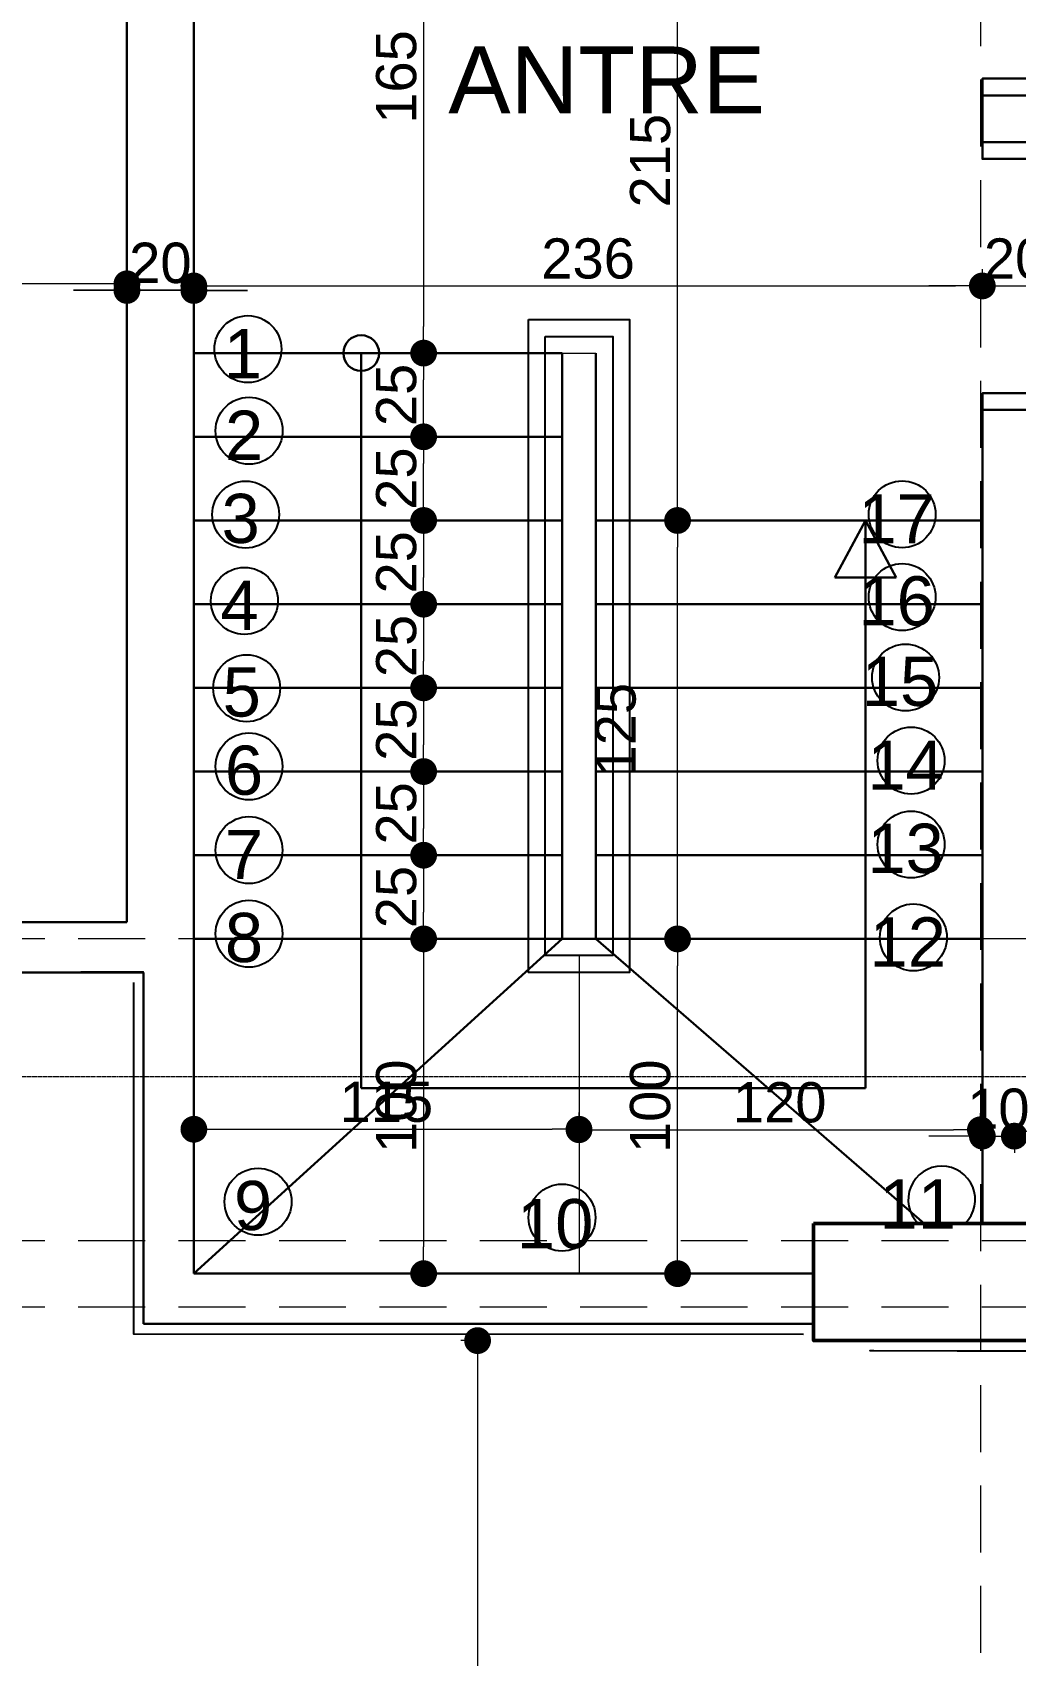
# Model space of a CAD drawing. Header units: millimetres. Extents: x 38129 to 72024, y -56282 to 16512.
# Drawn here: x 57965.1 to 58258.9, y -44874.5 to -44389.6 of the extents above; entities that cross this region are included whole.
import ezdxf

# ---------------------------------------------------------------- set-up
doc = ezdxf.new("R2010")
doc.units = ezdxf.units.MM
doc.linetypes.add('HIDDEN', pattern=[0.375, 0.25, -0.125])
for name, color, linetype, lineweight in [('AKS', 55, 'HIDDEN', 0), ('COLUMN4', 3, 'Continuous', 50), ('DIŞÖLÇÜ', 37, 'Continuous', 0), ('DUVAR', 255, 'Continuous', 30), ('KAPI', 4, 'Continuous', 30), ('M', 210, 'Continuous', 30), ('mahal', 7, 'Continuous', 5), ('pencere+KAPI', 1, 'Continuous', 0), ('ölçü İÇ', 31, 'Continuous', 0)]:
    doc.layers.add(name, color=color, linetype=linetype, lineweight=lineweight)
for name, color, linetype in [('HIDDEN', 1, 'HIDDEN'), ('sıva', 41, 'Continuous'), ('tefriş', 42, 'Continuous')]:
    doc.layers.add(name, color=color, linetype=linetype)
doc.styles.add('icdisolcu_yazi', font='arial.ttf')
doc.styles.get("Standard").update_dxf_attribs({"font": 'arial.ttf'})
doc.dimstyles.new('İç Ölçü', dxfattribs={"dimtxt": 12, "dimasz": 8, "dimexe": 5, "dimexo": 0, "dimgap": 2, "dimtad": 1, "dimdec": 0, "dimzin": 12, "dimdsep": 46, "dimtxsty": 'icdisolcu_yazi', "dimblk": 'DOT', "dimcen": 8, "dimdle": 5, "dimclrd": 256, "dimclre": 256, "dimclrt": 7, "dimadec": 0, "dimazin": 3, "dimtfac": 1, "dimtdec": 0, "dimtix": 1, "dimtmove": 2, "dimatfit": 3, "dimldrblk": 'DOT', "dimfxl": 0, "dimtolj": 1, "dimtzin": 0, "dimlwd": -1, "dimlwe": -1, "dimarcsym": 0})

# ---------------------------------------------------------------- blocks, each defined once
blk = doc.blocks.new('_Dot')
at = {"color": 0, "lineweight": -2}
blk.add_line((-0.5, 0), (-1, 0), dxfattribs=at)
at = {"color": 0, "lineweight": 30, "const_width": 0.5}
blk.add_lwpolyline([(-0.25, 0, 1), (0.25, 0, 1)], format="xyb", close=True, dxfattribs=at)
blk = doc.blocks.new('*D2270')
at = {"layer": 'Defpoints', "color": 0, "lineweight": 120, "transparency": 16777216}
for p in [(57993.38, -44404.61), (57993.38, -44466.73), (58013.38, -44466.73)]:
    blk.add_point(p, dxfattribs=at)
at = {"layer": 'ölçü İÇ', "transparency": 16777216}
for p, q in [((57993.38, -44461.73), (57993.38, -44471.73)), ((58013.38, -44466.73), (58013.38, -44461.73))]:
    blk.add_line(p, q, dxfattribs=at)
at = {"layer": 'ölçü İÇ', "linetype": 'Continuous', "transparency": 16777216}
for p, q in [((57985.38, -44466.73), (57977.38, -44466.73)), ((58013.38, -44466.73), (57993.38, -44466.73)), ((58021.38, -44466.73), (58029.38, -44466.73))]:
    blk.add_line(p, q, dxfattribs=at)
at = {"layer": 'ölçü İÇ', "transparency": 16777216, "xscale": 8, "yscale": 8, "zscale": 8}
blk.add_blockref('_Dot', (57993.38, -44466.73), dxfattribs=at)
at = {"layer": 'ölçü İÇ', "transparency": 16777216, "xscale": 8, "yscale": 8, "zscale": 8, "rotation": 180}
blk.add_blockref('_Dot', (58013.38, -44466.73), dxfattribs=at)
at = {"layer": 'ölçü İÇ', "color": 7, "transparency": 16777216, "insert": (58003.38, -44458.6), "char_height": 12, "attachment_point": 5, "style": 'icdisolcu_yazi'}
blk.add_mtext('\\A1;20', dxfattribs=at)
blk = doc.blocks.new('*D2271')
at = {"layer": 'Defpoints', "color": 0, "lineweight": 120, "transparency": 16777216}
for p in [(57873.59, -44464.73), (57993.38, -44464.73), (57873.59, -44523.69)]:
    blk.add_point(p, dxfattribs=at)
at = {"layer": 'ölçü İÇ', "transparency": 16777216}
for p, q in [((57873.59, -44469.73), (57873.59, -44459.73)), ((57993.38, -44464.73), (57993.38, -44459.73))]:
    blk.add_line(p, q, dxfattribs=at)
at = {"layer": 'ölçü İÇ', "linetype": 'Continuous', "transparency": 16777216}
blk.add_line((57985.38, -44464.73), (57881.59, -44464.73), dxfattribs=at)
at = {"layer": 'ölçü İÇ', "transparency": 16777216, "xscale": 8, "yscale": 8, "zscale": 8, "rotation": 180}
blk.add_blockref('_Dot', (57873.59, -44464.73), dxfattribs=at)
at = {"layer": 'ölçü İÇ', "transparency": 16777216, "xscale": 8, "yscale": 8, "zscale": 8}
blk.add_blockref('_Dot', (57993.38, -44464.73), dxfattribs=at)
at = {"layer": 'ölçü İÇ', "color": 7, "transparency": 16777216, "insert": (57933.48, -44456.6), "char_height": 12, "attachment_point": 5, "style": 'icdisolcu_yazi'}
blk.add_mtext('\\A1;120', dxfattribs=at)
blk = doc.blocks.new('*D2470')
at = {"layer": 'Defpoints', "color": 0, "lineweight": 120, "transparency": 16777216}
for p in [(58098.16, -44780.45), (58098.15, -45110.42), (58098.15, -45110.42)]:
    blk.add_point(p, dxfattribs=at)
at = {"layer": 'ölçü İÇ', "transparency": 16777216}
for p, q in [((58098.16, -44780.45), (58093.15, -44780.45)), ((58098.15, -45110.42), (58103.15, -45110.42))]:
    blk.add_line(p, q, dxfattribs=at)
at = {"layer": 'ölçü İÇ', "linetype": 'Continuous', "transparency": 16777216}
blk.add_line((58098.15, -44788.45), (58098.15, -45102.42), dxfattribs=at)
at = {"layer": 'ölçü İÇ', "transparency": 16777216, "xscale": 8, "yscale": 8, "zscale": 8}
for p, rotation in [((58098.15, -44780.45), 90), ((58098.15, -45110.42), 270)]:
    blk.add_blockref('_Dot', p, dxfattribs=dict(at, rotation=rotation))
at = {"layer": 'ölçü İÇ', "color": 7, "transparency": 16777216, "insert": (58140.16, -44945.43), "char_height": 12, "attachment_point": 5, "rotation": 90, "style": 'icdisolcu_yazi'}
blk.add_mtext('\\A1;330', dxfattribs=at)
blk = doc.blocks.new('*D2491')
at = {"layer": 'Defpoints', "color": 0, "lineweight": 120, "transparency": 16777216}
for p in [(57993.37, -44466.65), (57993.37, -44466.65), (58013.37, -44466.65)]:
    blk.add_point(p, dxfattribs=at)
at = {"layer": 'ölçü İÇ', "transparency": 16777216}
for p, q in [((57993.37, -44466.65), (57993.37, -44461.65)), ((58013.37, -44466.65), (58013.37, -44461.65))]:
    blk.add_line(p, q, dxfattribs=at)
at = {"layer": 'ölçü İÇ', "linetype": 'Continuous', "transparency": 16777216}
for p, q in [((57985.37, -44466.65), (57977.37, -44466.65)), ((58013.37, -44466.65), (57993.37, -44466.65)), ((58021.37, -44466.65), (58029.37, -44466.65))]:
    blk.add_line(p, q, dxfattribs=at)
at = {"layer": 'ölçü İÇ', "transparency": 16777216, "xscale": 8, "yscale": 8, "zscale": 8}
blk.add_blockref('_Dot', (57993.37, -44466.65), dxfattribs=at)
at = {"layer": 'ölçü İÇ', "transparency": 16777216, "xscale": 8, "yscale": 8, "zscale": 8, "rotation": 180}
blk.add_blockref('_Dot', (58013.37, -44466.65), dxfattribs=at)
at = {"layer": 'ölçü İÇ', "color": 7, "transparency": 16777216, "insert": (58003.37, -44458.52), "char_height": 12, "attachment_point": 5, "style": 'icdisolcu_yazi'}
blk.add_mtext('\\A1;20', dxfattribs=at)
blk = doc.blocks.new('*U43')
for p, q in [((4, 0), (0, 0)), ((76, 0), (80, 0))]:
    blk.add_line(p, q)
blk.add_lwpolyline([(4, 0), (76, 0), (76, -4), (4, -4)], close=True)
for points in [[(0, -19.56), (5, -19.56), (5, -4)], [(80, -19.56), (75, -19.56), (75, -4)]]:
    blk.add_lwpolyline(points)
at = {"layer": 'DUVAR'}
for p, q in [((0, 0), (0, -19.56)), ((80, 0), (80, -19.56))]:
    blk.add_line(p, q, dxfattribs=at)
at = {"layer": 'HIDDEN'}
blk.add_line((4, 0), (4, 72), dxfattribs=at)
blk.add_arc((4, 0), 72, 0, 90, dxfattribs=at)
blk = doc.blocks.new('*D512')
at = {"layer": 'Defpoints', "color": 0, "lineweight": 120, "transparency": 16777216}
for p in [(58013.37, -44466.73), (58248.96, -44465.37), (58248.96, -44466.73)]:
    blk.add_point(p, dxfattribs=at)
at = {"layer": 'ölçü İÇ', "transparency": 16777216}
for p, q in [((58013.37, -44466.73), (58013.37, -44460.37)), ((58248.96, -44466.73), (58248.96, -44460.37))]:
    blk.add_line(p, q, dxfattribs=at)
at = {"layer": 'ölçü İÇ', "linetype": 'Continuous', "transparency": 16777216}
blk.add_line((58021.37, -44465.37), (58240.96, -44465.37), dxfattribs=at)
at = {"layer": 'ölçü İÇ', "transparency": 16777216, "xscale": 8, "yscale": 8, "zscale": 8, "rotation": 180}
blk.add_blockref('_Dot', (58013.37, -44465.37), dxfattribs=at)
at = {"layer": 'ölçü İÇ', "transparency": 16777216, "xscale": 8, "yscale": 8, "zscale": 8}
blk.add_blockref('_Dot', (58248.96, -44465.37), dxfattribs=at)
at = {"layer": 'ölçü İÇ', "color": 7, "transparency": 16777216, "insert": (58131.17, -44457.24), "char_height": 12, "attachment_point": 5, "style": 'icdisolcu_yazi'}
blk.add_mtext('\\A1;236', dxfattribs=at)
blk = doc.blocks.new('*D513')
at = {"layer": 'Defpoints', "color": 0, "lineweight": 120, "transparency": 16777216}
for p in [(58248.96, -44719.36), (58258.52, -44719.36), (58258.52, -44719.36)]:
    blk.add_point(p, dxfattribs=at)
at = {"layer": 'ölçü İÇ', "linetype": 'Continuous', "transparency": 16777216}
for p, q in [((58240.96, -44719.36), (58232.96, -44719.36)), ((58248.96, -44719.36), (58258.52, -44719.36)), ((58266.52, -44719.36), (58274.52, -44719.36))]:
    blk.add_line(p, q, dxfattribs=at)
at = {"layer": 'ölçü İÇ', "transparency": 16777216}
for p, q in [((58248.96, -44719.36), (58248.96, -44724.36)), ((58258.52, -44719.36), (58258.52, -44724.36))]:
    blk.add_line(p, q, dxfattribs=at)
at = {"layer": 'ölçü İÇ', "transparency": 16777216, "xscale": 8, "yscale": 8, "zscale": 8}
blk.add_blockref('_Dot', (58248.96, -44719.36), dxfattribs=at)
at = {"layer": 'ölçü İÇ', "transparency": 16777216, "xscale": 8, "yscale": 8, "zscale": 8, "rotation": 180}
blk.add_blockref('_Dot', (58258.52, -44719.36), dxfattribs=at)
at = {"layer": 'ölçü İÇ', "color": 7, "transparency": 16777216, "insert": (58253.74, -44711.24), "char_height": 12, "attachment_point": 5, "style": 'icdisolcu_yazi'}
blk.add_mtext('\\A1;10', dxfattribs=at)
blk = doc.blocks.new('*D519')
at = {"layer": 'Defpoints', "color": 0, "lineweight": 120, "transparency": 16777216}
for p in [(58096.3, -44320.43), (58082.03, -44485.44), (58086.91, -44485.44)]:
    blk.add_point(p, dxfattribs=at)
at = {"layer": 'ölçü İÇ', "transparency": 16777216}
for p, q in [((58087.03, -44320.43), (58077.03, -44320.43)), ((58086.91, -44485.44), (58077.03, -44485.44))]:
    blk.add_line(p, q, dxfattribs=at)
at = {"layer": 'ölçü İÇ', "linetype": 'Continuous', "transparency": 16777216}
blk.add_line((58082.03, -44328.43), (58082.03, -44477.44), dxfattribs=at)
at = {"layer": 'ölçü İÇ', "transparency": 16777216, "xscale": 8, "yscale": 8, "zscale": 8}
for p, rotation in [((58082.03, -44320.43), 90), ((58082.03, -44485.44), 270)]:
    blk.add_blockref('_Dot', p, dxfattribs=dict(at, rotation=rotation))
at = {"layer": 'ölçü İÇ', "color": 7, "transparency": 16777216, "insert": (58073.9, -44402.94), "char_height": 12, "attachment_point": 5, "rotation": 90, "style": 'icdisolcu_yazi'}
blk.add_mtext('\\A1;165', dxfattribs=at)
blk = doc.blocks.new('*D520')
at = {"layer": 'Defpoints', "color": 0, "lineweight": 120, "transparency": 16777216}
for p in [(58086.91, -44535.44), (58082.03, -44560.44), (58082.03, -44560.44)]:
    blk.add_point(p, dxfattribs=at)
at = {"layer": 'ölçü İÇ', "transparency": 16777216}
for p, q in [((58086.91, -44535.44), (58077.03, -44535.44)), ((58082.03, -44560.44), (58087.03, -44560.44))]:
    blk.add_line(p, q, dxfattribs=at)
at = {"layer": 'ölçü İÇ', "linetype": 'Continuous', "transparency": 16777216}
blk.add_line((58082.03, -44543.44), (58082.03, -44552.44), dxfattribs=at)
at = {"layer": 'ölçü İÇ', "transparency": 16777216, "xscale": 8, "yscale": 8, "zscale": 8}
for p, rotation in [((58082.03, -44535.44), 90), ((58082.03, -44560.44), 270)]:
    blk.add_blockref('_Dot', p, dxfattribs=dict(at, rotation=rotation))
at = {"layer": 'ölçü İÇ', "color": 7, "transparency": 16777216, "insert": (58073.9, -44547.94), "char_height": 12, "attachment_point": 5, "rotation": 90, "style": 'icdisolcu_yazi'}
blk.add_mtext('\\A1;25', dxfattribs=at)
blk = doc.blocks.new('*D521')
at = {"layer": 'Defpoints', "color": 0, "lineweight": 120, "transparency": 16777216}
for p in [(58082.03, -44560.44), (58082.03, -44585.44), (58082.03, -44585.44)]:
    blk.add_point(p, dxfattribs=at)
at = {"layer": 'ölçü İÇ', "transparency": 16777216}
for p, q in [((58082.03, -44560.44), (58087.03, -44560.44)), ((58082.03, -44585.44), (58087.03, -44585.44))]:
    blk.add_line(p, q, dxfattribs=at)
at = {"layer": 'ölçü İÇ', "linetype": 'Continuous', "transparency": 16777216}
blk.add_line((58082.03, -44568.44), (58082.03, -44577.44), dxfattribs=at)
at = {"layer": 'ölçü İÇ', "transparency": 16777216, "xscale": 8, "yscale": 8, "zscale": 8}
for p, rotation in [((58082.03, -44560.44), 90), ((58082.03, -44585.44), 270)]:
    blk.add_blockref('_Dot', p, dxfattribs=dict(at, rotation=rotation))
at = {"layer": 'ölçü İÇ', "color": 7, "transparency": 16777216, "insert": (58073.9, -44572.94), "char_height": 12, "attachment_point": 5, "rotation": 90, "style": 'icdisolcu_yazi'}
blk.add_mtext('\\A1;25', dxfattribs=at)
blk = doc.blocks.new('*D522')
at = {"layer": 'Defpoints', "color": 0, "lineweight": 120, "transparency": 16777216}
for p in [(58082.03, -44585.44), (58082.03, -44610.44), (58082.03, -44610.44)]:
    blk.add_point(p, dxfattribs=at)
at = {"layer": 'ölçü İÇ', "transparency": 16777216}
for p, q in [((58082.03, -44585.44), (58087.03, -44585.44)), ((58082.03, -44610.44), (58087.03, -44610.44))]:
    blk.add_line(p, q, dxfattribs=at)
at = {"layer": 'ölçü İÇ', "linetype": 'Continuous', "transparency": 16777216}
blk.add_line((58082.03, -44593.44), (58082.03, -44602.44), dxfattribs=at)
at = {"layer": 'ölçü İÇ', "transparency": 16777216, "xscale": 8, "yscale": 8, "zscale": 8}
for p, rotation in [((58082.03, -44585.44), 90), ((58082.03, -44610.44), 270)]:
    blk.add_blockref('_Dot', p, dxfattribs=dict(at, rotation=rotation))
at = {"layer": 'ölçü İÇ', "color": 7, "transparency": 16777216, "insert": (58073.9, -44597.94), "char_height": 12, "attachment_point": 5, "rotation": 90, "style": 'icdisolcu_yazi'}
blk.add_mtext('\\A1;25', dxfattribs=at)
blk = doc.blocks.new('*D523')
at = {"layer": 'Defpoints', "color": 0, "lineweight": 120, "transparency": 16777216}
for p in [(58082.03, -44610.44), (58082.03, -44635.44), (58082.03, -44635.44)]:
    blk.add_point(p, dxfattribs=at)
at = {"layer": 'ölçü İÇ', "transparency": 16777216}
for p, q in [((58082.03, -44610.44), (58087.03, -44610.44)), ((58082.03, -44635.44), (58087.03, -44635.44))]:
    blk.add_line(p, q, dxfattribs=at)
at = {"layer": 'ölçü İÇ', "linetype": 'Continuous', "transparency": 16777216}
blk.add_line((58082.03, -44618.44), (58082.03, -44627.44), dxfattribs=at)
at = {"layer": 'ölçü İÇ', "transparency": 16777216, "xscale": 8, "yscale": 8, "zscale": 8}
for p, rotation in [((58082.03, -44610.44), 90), ((58082.03, -44635.44), 270)]:
    blk.add_blockref('_Dot', p, dxfattribs=dict(at, rotation=rotation))
at = {"layer": 'ölçü İÇ', "color": 7, "transparency": 16777216, "insert": (58073.9, -44622.94), "char_height": 12, "attachment_point": 5, "rotation": 90, "style": 'icdisolcu_yazi'}
blk.add_mtext('\\A1;25', dxfattribs=at)
blk = doc.blocks.new('*D524')
at = {"layer": 'Defpoints', "color": 0, "lineweight": 120, "transparency": 16777216}
for p in [(58082.03, -44635.44), (58082.03, -44660.44), (58082.03, -44660.44)]:
    blk.add_point(p, dxfattribs=at)
at = {"layer": 'ölçü İÇ', "transparency": 16777216}
for p, q in [((58082.03, -44635.44), (58087.03, -44635.44)), ((58082.03, -44660.44), (58087.03, -44660.44))]:
    blk.add_line(p, q, dxfattribs=at)
at = {"layer": 'ölçü İÇ', "linetype": 'Continuous', "transparency": 16777216}
blk.add_line((58082.03, -44643.44), (58082.03, -44652.44), dxfattribs=at)
at = {"layer": 'ölçü İÇ', "transparency": 16777216, "xscale": 8, "yscale": 8, "zscale": 8}
for p, rotation in [((58082.03, -44635.44), 90), ((58082.03, -44660.44), 270)]:
    blk.add_blockref('_Dot', p, dxfattribs=dict(at, rotation=rotation))
at = {"layer": 'ölçü İÇ', "color": 7, "transparency": 16777216, "insert": (58073.9, -44647.94), "char_height": 12, "attachment_point": 5, "rotation": 90, "style": 'icdisolcu_yazi'}
blk.add_mtext('\\A1;25', dxfattribs=at)
blk = doc.blocks.new('*D525')
at = {"layer": 'Defpoints', "color": 0, "lineweight": 120, "transparency": 16777216}
for p in [(58082.03, -44660.44), (58082.03, -44760.44), (58082.03, -44760.44)]:
    blk.add_point(p, dxfattribs=at)
at = {"layer": 'ölçü İÇ', "transparency": 16777216}
for p, q in [((58082.03, -44660.44), (58087.03, -44660.44)), ((58082.03, -44760.44), (58077.03, -44760.44))]:
    blk.add_line(p, q, dxfattribs=at)
at = {"layer": 'ölçü İÇ', "linetype": 'Continuous', "transparency": 16777216}
blk.add_line((58082.03, -44668.44), (58082.03, -44752.44), dxfattribs=at)
at = {"layer": 'ölçü İÇ', "transparency": 16777216, "xscale": 8, "yscale": 8, "zscale": 8}
for p, rotation in [((58082.03, -44660.44), 90), ((58082.03, -44760.44), 270)]:
    blk.add_blockref('_Dot', p, dxfattribs=dict(at, rotation=rotation))
at = {"layer": 'ölçü İÇ', "color": 7, "transparency": 16777216, "insert": (58073.9, -44710.44), "char_height": 12, "attachment_point": 5, "rotation": 90, "style": 'icdisolcu_yazi'}
blk.add_mtext('\\A1;100', dxfattribs=at)
blk = doc.blocks.new('*D526')
at = {"layer": 'Defpoints', "color": 0, "lineweight": 120, "transparency": 16777216}
for p in [(58157.9, -44660.44), (58157.9, -44660.44), (58142.6, -44760.44)]:
    blk.add_point(p, dxfattribs=at)
at = {"layer": 'ölçü İÇ', "transparency": 16777216}
for p, q in [((58157.9, -44660.44), (58162.9, -44660.44)), ((58152.9, -44760.44), (58162.9, -44760.44))]:
    blk.add_line(p, q, dxfattribs=at)
at = {"layer": 'ölçü İÇ', "linetype": 'Continuous', "transparency": 16777216}
blk.add_line((58157.9, -44752.44), (58157.9, -44668.44), dxfattribs=at)
at = {"layer": 'ölçü İÇ', "transparency": 16777216, "xscale": 8, "yscale": 8, "zscale": 8}
for p, rotation in [((58157.9, -44660.44), 90), ((58157.9, -44760.44), 270)]:
    blk.add_blockref('_Dot', p, dxfattribs=dict(at, rotation=rotation))
at = {"layer": 'ölçü İÇ', "color": 7, "transparency": 16777216, "insert": (58149.77, -44710.44), "char_height": 12, "attachment_point": 5, "rotation": 90, "style": 'icdisolcu_yazi'}
blk.add_mtext('\\A1;100', dxfattribs=at)
blk = doc.blocks.new('*D527')
at = {"layer": 'Defpoints', "color": 0, "lineweight": 120, "transparency": 16777216}
for p in [(58157.9, -44535.44), (58157.9, -44535.44), (58157.9, -44660.44)]:
    blk.add_point(p, dxfattribs=at)
at = {"layer": 'ölçü İÇ', "transparency": 16777216}
for p, q in [((58157.9, -44535.44), (58162.9, -44535.44)), ((58157.9, -44660.44), (58162.9, -44660.44))]:
    blk.add_line(p, q, dxfattribs=at)
at = {"layer": 'ölçü İÇ', "linetype": 'Continuous', "transparency": 16777216}
blk.add_line((58157.9, -44652.44), (58157.9, -44543.44), dxfattribs=at)
at = {"layer": 'ölçü İÇ', "transparency": 16777216, "xscale": 8, "yscale": 8, "zscale": 8}
for p, rotation in [((58157.9, -44535.44), 90), ((58157.9, -44660.44), 270)]:
    blk.add_blockref('_Dot', p, dxfattribs=dict(at, rotation=rotation))
at = {"layer": 'ölçü İÇ', "color": 7, "transparency": 16777216, "insert": (58139.47, -44597.94), "char_height": 12, "attachment_point": 5, "rotation": 90, "style": 'icdisolcu_yazi'}
blk.add_mtext('\\A1;125', dxfattribs=at)
blk = doc.blocks.new('*D528')
at = {"layer": 'Defpoints', "color": 0, "lineweight": 120, "transparency": 16777216}
for p in [(58157.9, -44320.43), (58177.9, -44320.43), (58157.9, -44535.44)]:
    blk.add_point(p, dxfattribs=at)
at = {"layer": 'ölçü İÇ', "transparency": 16777216}
for p, q in [((58162.9, -44320.43), (58152.9, -44320.43)), ((58157.9, -44535.44), (58162.9, -44535.44))]:
    blk.add_line(p, q, dxfattribs=at)
at = {"layer": 'ölçü İÇ', "linetype": 'Continuous', "transparency": 16777216}
blk.add_line((58157.9, -44527.44), (58157.9, -44328.43), dxfattribs=at)
at = {"layer": 'ölçü İÇ', "transparency": 16777216, "xscale": 8, "yscale": 8, "zscale": 8}
for p, rotation in [((58157.9, -44320.43), 90), ((58157.9, -44535.44), 270)]:
    blk.add_blockref('_Dot', p, dxfattribs=dict(at, rotation=rotation))
at = {"layer": 'ölçü İÇ', "color": 7, "transparency": 16777216, "insert": (58149.77, -44427.94), "char_height": 12, "attachment_point": 5, "rotation": 90, "style": 'icdisolcu_yazi'}
blk.add_mtext('\\A1;215', dxfattribs=at)
blk = doc.blocks.new('*D529')
at = {"layer": 'Defpoints', "color": 0, "transparency": 16777216}
for p in [(58013.38, -44717.31), (58128.45, -44717.31), (58128.45, -44717.31)]:
    blk.add_point(p, dxfattribs=at)
at = {"layer": 'DIŞÖLÇÜ', "transparency": 16777216}
for p, q in [((58013.38, -44717.31), (58013.38, -44712.31)), ((58128.45, -44717.31), (58128.45, -44712.31)), ((58021.38, -44717.31), (58120.45, -44717.31))]:
    blk.add_line(p, q, dxfattribs=at)
at = {"layer": 'DIŞÖLÇÜ', "transparency": 16777216, "xscale": 8, "yscale": 8, "zscale": 8, "rotation": 180}
blk.add_blockref('_Dot', (58013.38, -44717.31), dxfattribs=at)
at = {"layer": 'DIŞÖLÇÜ', "transparency": 16777216, "xscale": 8, "yscale": 8, "zscale": 8}
blk.add_blockref('_Dot', (58128.45, -44717.31), dxfattribs=at)
at = {"layer": 'DIŞÖLÇÜ', "color": 7, "transparency": 16777216, "insert": (58070.91, -44709.18), "char_height": 12, "attachment_point": 5, "style": 'icdisolcu_yazi'}
blk.add_mtext('\\A1;115', dxfattribs=at)
blk = doc.blocks.new('*D530')
at = {"layer": 'Defpoints', "color": 0, "transparency": 16777216}
for p in [(58128.45, -44717.31), (58248.38, -44717.45), (58248.38, -44717.45)]:
    blk.add_point(p, dxfattribs=at)
at = {"layer": 'DIŞÖLÇÜ', "transparency": 16777216}
for p, q in [((58248.38, -44717.45), (58248.38, -44712.45)), ((58128.45, -44717.31), (58128.45, -44722.45)), ((58136.45, -44717.45), (58240.38, -44717.45))]:
    blk.add_line(p, q, dxfattribs=at)
at = {"layer": 'DIŞÖLÇÜ', "transparency": 16777216, "xscale": 8, "yscale": 8, "zscale": 8, "rotation": 180}
blk.add_blockref('_Dot', (58128.45, -44717.45), dxfattribs=at)
at = {"layer": 'DIŞÖLÇÜ', "transparency": 16777216, "xscale": 8, "yscale": 8, "zscale": 8}
blk.add_blockref('_Dot', (58248.38, -44717.45), dxfattribs=at)
at = {"layer": 'DIŞÖLÇÜ', "color": 7, "transparency": 16777216, "insert": (58188.41, -44709.32), "char_height": 12, "attachment_point": 5, "style": 'icdisolcu_yazi'}
blk.add_mtext('\\A1;120', dxfattribs=at)
blk = doc.blocks.new('*D531')
at = {"layer": 'Defpoints', "color": 0, "lineweight": 120, "transparency": 16777216}
for p in [(58082.03, -44510.44), (58086.91, -44510.44), (58086.91, -44535.44)]:
    blk.add_point(p, dxfattribs=at)
at = {"layer": 'DIŞÖLÇÜ', "transparency": 16777216}
for p, q in [((58086.91, -44510.44), (58077.03, -44510.44)), ((58086.91, -44535.44), (58077.03, -44535.44))]:
    blk.add_line(p, q, dxfattribs=at)
at = {"layer": 'DIŞÖLÇÜ', "linetype": 'Continuous', "transparency": 16777216}
blk.add_line((58082.03, -44527.44), (58082.03, -44518.44), dxfattribs=at)
at = {"layer": 'DIŞÖLÇÜ', "transparency": 16777216, "xscale": 8, "yscale": 8, "zscale": 8}
for p, rotation in [((58082.03, -44510.44), 90), ((58082.03, -44535.44), 270)]:
    blk.add_blockref('_Dot', p, dxfattribs=dict(at, rotation=rotation))
at = {"layer": 'DIŞÖLÇÜ', "color": 7, "transparency": 16777216, "insert": (58073.9, -44522.94), "char_height": 12, "attachment_point": 5, "rotation": 90, "style": 'icdisolcu_yazi'}
blk.add_mtext('\\A1;25', dxfattribs=at)
blk = doc.blocks.new('*D532')
at = {"layer": 'Defpoints', "color": 0, "lineweight": 120, "transparency": 16777216}
for p in [(58082.03, -44485.44), (58086.91, -44485.44), (58086.91, -44510.44)]:
    blk.add_point(p, dxfattribs=at)
at = {"layer": 'DIŞÖLÇÜ', "transparency": 16777216}
for p, q in [((58086.91, -44485.44), (58077.03, -44485.44)), ((58086.91, -44510.44), (58077.03, -44510.44))]:
    blk.add_line(p, q, dxfattribs=at)
at = {"layer": 'DIŞÖLÇÜ', "linetype": 'Continuous', "transparency": 16777216}
blk.add_line((58082.03, -44502.44), (58082.03, -44493.44), dxfattribs=at)
at = {"layer": 'DIŞÖLÇÜ', "transparency": 16777216, "xscale": 8, "yscale": 8, "zscale": 8}
for p, rotation in [((58082.03, -44485.44), 90), ((58082.03, -44510.44), 270)]:
    blk.add_blockref('_Dot', p, dxfattribs=dict(at, rotation=rotation))
at = {"layer": 'DIŞÖLÇÜ', "color": 7, "transparency": 16777216, "insert": (58073.9, -44497.94), "char_height": 12, "attachment_point": 5, "rotation": 90, "style": 'icdisolcu_yazi'}
blk.add_mtext('\\A1;25', dxfattribs=at)
blk = doc.blocks.new('*D546')
at = {"layer": 'Defpoints', "color": 0, "lineweight": 120, "transparency": 16777216}
for p in [(58248.96, -44466.73), (58268.52, -44464.86), (58268.52, -44465.37)]:
    blk.add_point(p, dxfattribs=at)
at = {"layer": 'ölçü İÇ', "transparency": 16777216}
for p, q in [((58248.96, -44466.73), (58248.96, -44460.37)), ((58268.52, -44464.86), (58268.52, -44470.37))]:
    blk.add_line(p, q, dxfattribs=at)
at = {"layer": 'ölçü İÇ', "linetype": 'Continuous', "transparency": 16777216}
for p, q in [((58240.96, -44465.37), (58232.96, -44465.37)), ((58248.96, -44465.37), (58268.52, -44465.37)), ((58276.52, -44465.37), (58284.52, -44465.37))]:
    blk.add_line(p, q, dxfattribs=at)
at = {"layer": 'ölçü İÇ', "transparency": 16777216, "xscale": 8, "yscale": 8, "zscale": 8}
blk.add_blockref('_Dot', (58248.96, -44465.37), dxfattribs=at)
at = {"layer": 'ölçü İÇ', "transparency": 16777216, "xscale": 8, "yscale": 8, "zscale": 8, "rotation": 180}
blk.add_blockref('_Dot', (58268.52, -44465.37), dxfattribs=at)
at = {"layer": 'ölçü İÇ', "color": 7, "transparency": 16777216, "insert": (58258.74, -44457.25), "char_height": 12, "attachment_point": 5, "style": 'icdisolcu_yazi'}
blk.add_mtext('\\A1;20', dxfattribs=at)

msp = doc.modelspace()

# ---------------------------------------------------------------- linework, layer by layer
at = {"layer": 'AKS', "ltscale": 80}
for p, q in [((58248.38, -42903.74), (58248.38, -45280.38)), ((59078.83, -44660.43), (56716.98, -44660.43)), ((59078.83, -44750.6), (56716.98, -44750.6)), ((59078.83, -44770.44), (56716.98, -44770.44))]:
    msp.add_line(p, q, dxfattribs=at)
at = {"layer": 'COLUMN4', "color": 3}
msp.add_lwpolyline([(58198.52, -44745.43), (58268.52, -44745.43), (58268.52, -44780.43), (58198.52, -44780.43)], close=True, dxfattribs=at)
at = {"layer": 'DIŞÖLÇÜ'}
for p, q in [((58123.38, -44485.44), (58133.52, -44485.44)), ((58128.45, -44665.43), (58128.45, -44760.44))]:
    msp.add_line(p, q, dxfattribs=at)
at = {"layer": 'DUVAR'}
for p, q in [((57993.37, -44326.6), (57993.38, -44524.67)), ((58013.38, -44760.44), (58013.38, -44327.6)), ((58248.96, -44403.43), (58248.96, -44422.43)), ((58248.96, -44502.43), (58248.96, -44745.43)), ((57993.38, -44524.67), (57993.38, -44655.43)), ((57873.59, -44655.43), (57993.38, -44655.43)), ((57873.59, -44670.42), (57998.38, -44670.43)), ((57979.58, -44670.35), (57998.37, -44670.35)), ((57998.37, -44775.44), (57998.37, -44670.43)), ((58013.38, -44760.44), (58198.52, -44760.44)), ((57998.37, -44775.44), (58198.52, -44775.44)), ((58213.52, -44780.44), (58258.38, -44780.44)), ((58258.38, -44780.44), (58583.47, -44780.44))]:
    msp.add_line(p, q, dxfattribs=at)
for points in [[(58198.52, -44775.43), (58198.52, -44780.43)], [(58213.52, -44780.44), (58213.52, -44780.43)]]:
    msp.add_lwpolyline(points, dxfattribs=at)
at = {"layer": 'M'}
for p, q in [((58013.38, -44485.44), (58123.38, -44485.44)), ((58063.38, -44485.44), (58063.38, -44705.02)), ((58123.38, -44660.44), (58123.38, -44485.44)), ((58133.52, -44485.44), (58133.52, -44660.44)), ((58013.38, -44510.44), (58123.38, -44510.44)), ((58013.38, -44535.44), (58123.38, -44535.44)), ((58133.52, -44535.44), (58248.96, -44535.44)), ((58214.06, -44535.44), (58204.89, -44552.43)), ((58214.06, -44705.02), (58214.06, -44535.44)), ((58214.06, -44535.44), (58223.24, -44552.43)), ((58204.89, -44552.43), (58214.06, -44552.43)), ((58223.24, -44552.43), (58214.06, -44552.43)), ((58013.38, -44560.44), (58123.38, -44560.44)), ((58133.52, -44560.44), (58248.96, -44560.44)), ((58013.38, -44585.44), (58123.38, -44585.44)), ((58133.52, -44585.44), (58248.96, -44585.44)), ((58013.38, -44610.44), (58123.38, -44610.44)), ((58133.52, -44610.44), (58248.96, -44610.44)), ((58013.38, -44635.44), (58123.38, -44635.44)), ((58133.52, -44635.44), (58248.96, -44635.44)), ((58013.38, -44660.44), (58248.96, -44660.44)), ((58123.38, -44660.44), (58013.38, -44760.44)), ((58133.52, -44660.44), (58231.62, -44745.43)), ((58063.38, -44705.02), (58214.06, -44705.02))]:
    msp.add_line(p, q, dxfattribs=at)
msp.add_circle((58063.38, -44485.44), 5.33, dxfattribs=at)
at = {"layer": 'pencere+KAPI', "linetype": 'HIDDEN'}
msp.add_line((56898.81, -44701.51), (58877.24, -44701.51), dxfattribs=at)
at = {"layer": 'sıva'}
for points in [[(57995.38, -44673.43), (57995.38, -44778.44), (58195.52, -44778.48)], [(58216.52, -44783.48), (58215.41, -44783.49), (58215.41, -44783.44), (58241.41, -44783.45), (58241.41, -44783.45), (58706.34, -44783.45), (58706.34, -44737.44), (58680.36, -44737.44), (58680.36, -44757.44), (58603.52, -44757.44)], [(58216.52, -44780.44), (58216.52, -44780.43)]]:
    msp.add_lwpolyline(points, dxfattribs=at)
at = {"layer": 'tefriş'}
for points in [[(58113.38, -44475.44), (58143.52, -44475.44), (58143.52, -44670.43), (58113.38, -44670.43)], [(58118.38, -44480.44), (58138.52, -44480.44), (58138.52, -44665.43), (58118.38, -44665.43)]]:
    msp.add_lwpolyline(points, close=True, dxfattribs=at)
for centre in [(58029.53, -44484.25), (58029.87, -44508.63), (58028.86, -44533.68), (58225, -44533.6), (58028.48, -44559.48), (58225, -44558.31), (58226.02, -44582.35), (58029.16, -44585.55), (58029.84, -44608.91), (58227.68, -44607.18), (58227.68, -44632.24), (58029.84, -44633.91), (58029.84, -44658.89), (58228.36, -44660), (58032.55, -44738.95), (58123.38, -44743.69)]:
    msp.add_circle(centre, 10, dxfattribs=at)
msp.add_arc((58236.83, -44738.32), 10, 314.7041, 225.2959, dxfattribs=at)

# ---------------------------------------------------------------- block references
at = {"layer": 'KAPI', "xscale": -1, "rotation": 269.9999999999999}
msp.add_blockref('*U43', (58268.52, -44408.43), dxfattribs=at)
at = {"layer": 'KAPI', "rotation": 270.0000000000001}
msp.add_blockref('*U43', (58268.52, -44422.43), dxfattribs=at)

# ---------------------------------------------------------------- texts
at = {"layer": 'mahal', "insert": (58089.39, -44393.83), "char_height": 20, "attachment_point": 1}
msp.add_mtext_dynamic_manual_height_columns('ANTRE', width=250.3432, gutter_width=12.5, heights=[0], dxfattribs=at)
at = {"layer": 'tefriş', "char_height": 14.7, "width": 26.4931, "attachment_point": 9}
for s, insert in [('1', (58033.76, -44492.94)), ('2', (58034.09, -44517.32)), ('3', (58033.08, -44542.37)), ('17', (58234.76, -44542.28)), ('4', (58032.7, -44568.16)), ('16', (58234.76, -44567)), ('5', (58033.38, -44594.23)), ('15', (58235.78, -44591.04)), ('6', (58034.06, -44617.59)), ('14', (58237.44, -44615.87)), ('7', (58034.06, -44642.59)), ('13', (58237.44, -44640.92)), ('8', (58034.06, -44667.57)), ('12', (58238.11, -44668.69)), ('9', (58036.77, -44747.64)), ('11', (58241.05, -44747.01)), ('10', (58132.74, -44753.06))]:
    msp.add_mtext(s, dxfattribs=dict(at, insert=insert))

# ---------------------------------------------------------------- dimensions: what is measured, and where the dimension line sits
at = {"layer": 'DIŞÖLÇÜ'}
for base, p1, p2, picture, middle in [((58082.03, -44485.44), (58086.91, -44510.44), (58086.91, -44485.44), '*D532', (58073.9, -44497.94)), ((58082.03, -44510.44), (58086.91, -44535.44), (58086.91, -44510.44), '*D531', (58073.9, -44522.94))]:
    dim = msp.add_linear_dim(base=base, p1=p1, p2=p2, angle=90, dimstyle='İç Ölçü', dxfattribs=at)
    dim.commit()
    dim.dimension.update_dxf_attribs({"geometry": picture, "text_midpoint": middle})
for base, p1, p2, picture, middle in [((58128.45, -44717.31), (58013.38, -44717.31), (58128.45, -44717.31), '*D529', (58070.91, -44709.18)), ((58248.38, -44717.45), (58128.45, -44717.31), (58248.38, -44717.45), '*D530', (58188.41, -44709.32))]:
    dim = msp.add_linear_dim(base=base, p1=p1, p2=p2, dimstyle='İç Ölçü', dxfattribs=at)
    dim.commit()
    dim.dimension.update_dxf_attribs({"geometry": picture, "text_midpoint": middle})
at = {"layer": 'ölçü İÇ'}
for base, p1, p2, picture, middle in [((58082.03, -44485.44), (58096.3, -44320.43), (58086.91, -44485.44), '*D519', (58073.9, -44402.94)), ((58157.9, -44320.43), (58157.9, -44535.44), (58177.9, -44320.43), '*D528', (58149.77, -44427.94)), ((58082.03, -44560.44), (58086.91, -44535.44), (58082.03, -44560.44), '*D520', (58073.9, -44547.94)), ((58082.03, -44585.44), (58082.03, -44560.44), (58082.03, -44585.44), '*D521', (58073.9, -44572.94)), ((58082.03, -44610.44), (58082.03, -44585.44), (58082.03, -44610.44), '*D522', (58073.9, -44597.94)), ((58082.03, -44635.44), (58082.03, -44610.44), (58082.03, -44635.44), '*D523', (58073.9, -44622.94)), ((58082.03, -44660.44), (58082.03, -44635.44), (58082.03, -44660.44), '*D524', (58073.9, -44647.94)), ((58082.03, -44760.44), (58082.03, -44660.44), (58082.03, -44760.44), '*D525', (58073.9, -44710.44)), ((58157.9, -44660.44), (58142.6, -44760.44), (58157.9, -44660.44), '*D526', (58149.77, -44710.44))]:
    dim = msp.add_linear_dim(base=base, p1=p1, p2=p2, angle=90, dimstyle='İç Ölçü', dxfattribs=at)
    dim.commit()
    dim.dimension.update_dxf_attribs({"geometry": picture, "text_midpoint": middle})
for base, p1, p2, picture, middle in [((57993.38, -44466.73), (58013.38, -44466.73), (57993.38, -44404.61), '*D2270', (58003.38, -44458.6)), ((57873.59, -44464.73), (57993.38, -44464.73), (57873.59, -44523.69), '*D2271', (57933.48, -44456.6)), ((57993.37, -44466.65), (58013.37, -44466.65), (57993.37, -44466.65), '*D2491', (58003.37, -44458.52)), ((58248.96, -44465.37), (58013.37, -44466.73), (58248.96, -44466.73), '*D512', (58131.17, -44457.24)), ((58268.52, -44465.37), (58248.96, -44466.73), (58268.52, -44464.86), '*D546', (58258.74, -44457.25)), ((58258.52, -44719.36), (58248.96, -44719.36), (58258.52, -44719.36), '*D513', (58253.74, -44711.24))]:
    dim = msp.add_linear_dim(base=base, p1=p1, p2=p2, dimstyle='İç Ölçü', dxfattribs=at)
    dim.commit()
    dim.dimension.update_dxf_attribs({"geometry": picture, "text_midpoint": middle})
for base, p1, p2, angle, picture, middle in [((58157.9, -44535.44), (58157.9, -44660.44), (58157.9, -44535.44), 90, '*D527', (58139.47, -44597.94)), ((58098.15, -45110.42), (58098.16, -44780.45), (58098.15, -45110.42), 270, '*D2470', (58140.16, -44945.43))]:
    dim = msp.add_linear_dim(base=base, p1=p1, p2=p2, angle=angle, dimstyle='İç Ölçü', dxfattribs=at)
    dim.commit()
    dim.dimension.update_dxf_attribs({"geometry": picture, "text_midpoint": middle, "dimtype": 160})

doc.saveas('drawing.dxf')
